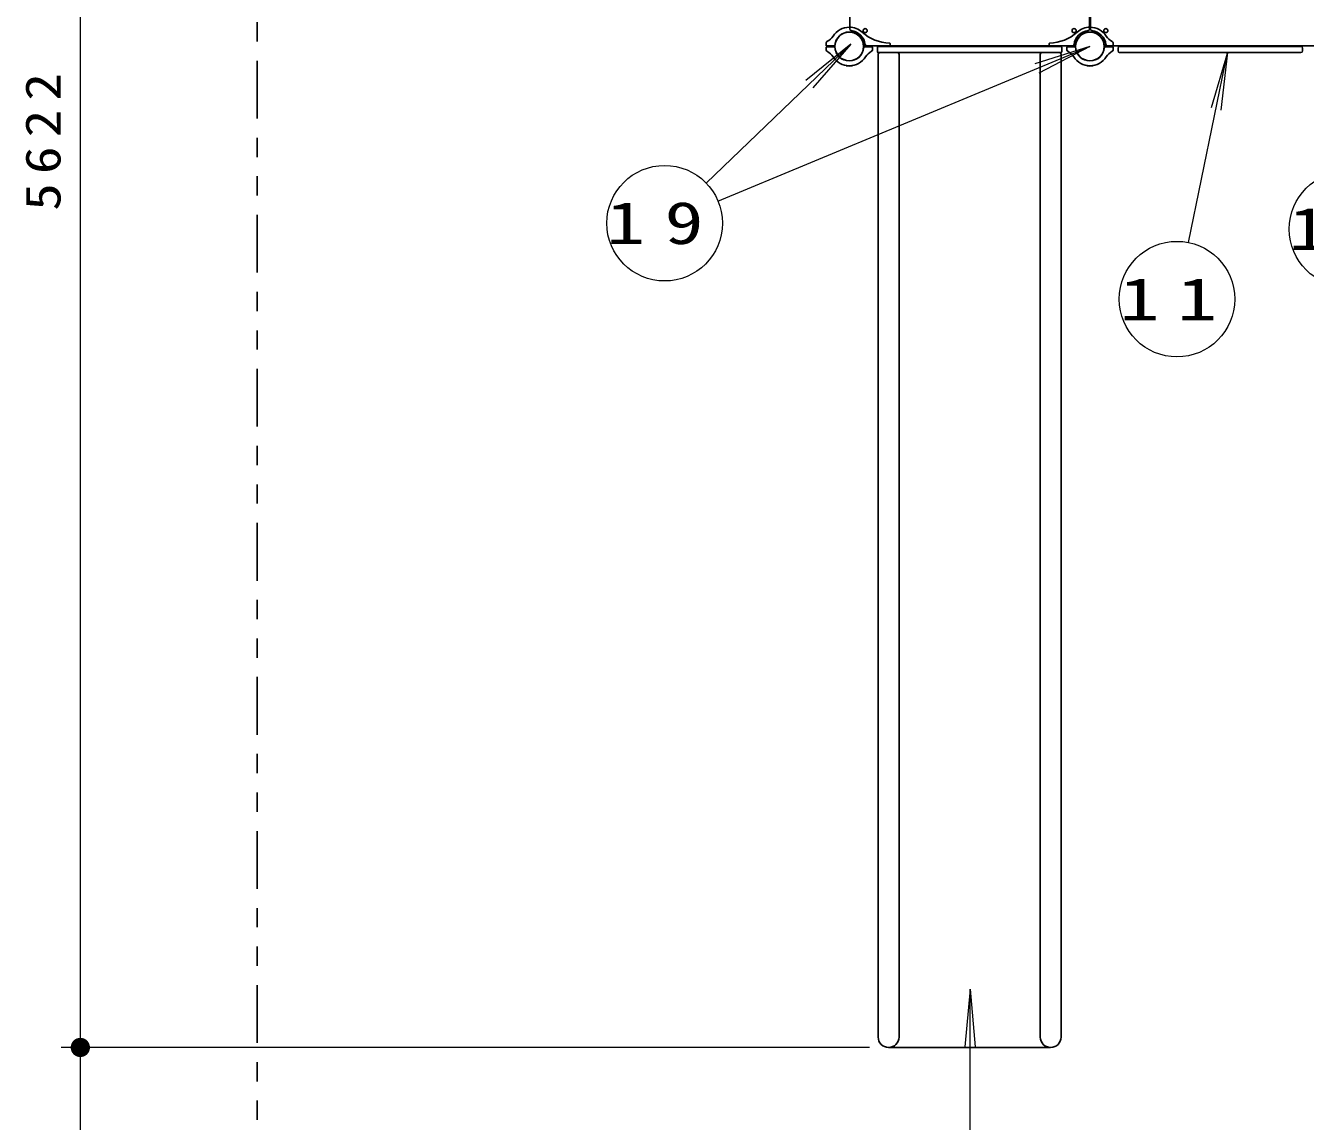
# Model space of a CAD drawing. Units: millimetres on the paper, scale 1:60. Extents: x -385 to 0, y -594 to 267.
# Drawn here: x -341.4 to -274.9, y 97.4 to 154.3 of the extents above; entities that cross this region are included whole.
import ezdxf

# ---------------------------------------------------------------- set-up
doc = ezdxf.new("R2010")
doc.units = ezdxf.units.MM
doc.linetypes.add('USER3', pattern=[8, 3, -1, 1, -1, 1, -1])
doc.layers.add('LY_1', color=7, linetype='Continuous', lineweight=25)
doc.styles.add('ＭＳ ゴシック', font='')
doc.styles.get('ＭＳ ゴシック').set_extended_font_data('MS Gothic')

# ---------------------------------------------------------------- blocks, each defined once
blk = doc.blocks.new('filled_dot')
at = {"color": 0, "linetype": 'Continuous', "lineweight": -2, "const_width": 1.25}
blk.add_lwpolyline([(-0.625, 0, 1), (0.625, 0, 1)], format="xyb", close=True, dxfattribs=at)

msp = doc.modelspace()

# ---------------------------------------------------------------- linework, layer by layer
at = {"layer": 'LY_1', "lineweight": 13}
for p, q in [((-338.541, 101.257), (-338.541, 194.953)), ((-306.037, 146.142), (-298.534, 153.358)), ((-305.429, 145.213), (-286.108, 153.24)), ((-298.534, 153.358), (-300.869, 151.475)), ((-298.534, 153.358), (-300.507, 151.098)), ((-286.108, 153.24), (-288.968, 152.335)), ((-286.108, 153.24), (-288.767, 151.852)), ((-280.985, 143.058), (-278.964, 152.92)), ((-278.964, 152.92), (-279.82, 150.045)), ((-278.964, 152.92), (-279.308, 149.94)), ((-292.338, 104.28), (-292.599, 101.292)), ((-292.338, 104.28), (-292.076, 101.292)), ((-292.338, 93.087), (-292.338, 104.28)), ((-297.566, 101.257), (-339.541, 101.257)), ((-297.566, 101.257), (-339.541, 101.257)), ((-338.541, 67.923), (-338.541, 101.257))]:
    msp.add_line(p, q, dxfattribs=at)
at = {"layer": 'LY_1'}
for p, q in [((-298.583, 159.49), (-298.583, 154.15)), ((-286.133, 159.49), (-286.133, 154.15)), ((-286.083, 159.49), (-286.083, 154.15)), ((-299.815, 153.299), (-299.81, 153.421)), ((-299.815, 153.18), (-299.81, 153.049)), ((-299.389, 153.265), (-299.781, 153.265)), ((-299.389, 153.215), (-299.781, 153.215)), ((-297.826, 153.265), (-292.358, 153.265)), ((-297.826, 153.215), (-297.434, 153.215)), ((-297.4, 153.18), (-297.405, 153.059)), ((-297.149, 152.973), (-297.149, 153.19)), ((-297.099, 153.24), (-287.616, 153.24)), ((-297.099, 152.923), (-287.616, 152.923)), ((-296.483, 153.3), (-296.488, 153.387)), ((-286.889, 153.265), (-292.358, 153.265)), ((-288.232, 153.3), (-288.227, 153.387)), ((-287.566, 152.973), (-287.566, 153.19)), ((-287.315, 153.18), (-287.31, 153.059)), ((-286.889, 153.215), (-287.281, 153.215)), ((-285.326, 153.265), (-279.858, 153.265)), ((-285.326, 153.215), (-284.934, 153.215)), ((-284.9, 153.299), (-284.905, 153.421)), ((-284.9, 153.18), (-284.905, 153.049)), ((-284.649, 153.007), (-284.649, 153.157)), ((-284.566, 153.24), (-275.149, 153.24)), ((-284.566, 152.923), (-275.149, 152.923)), ((-274.389, 153.265), (-279.858, 153.265)), ((-275.066, 153.007), (-275.066, 153.157)), ((-298.774, 152.254), (-298.774, 152.251)), ((-298.441, 152.254), (-298.441, 152.251)), ((-297.108, 101.798), (-297.108, 152.84)), ((-296.024, 101.798), (-296.024, 152.84)), ((-288.691, 101.798), (-288.691, 152.84)), ((-287.608, 101.798), (-287.608, 152.84)), ((-286.274, 152.254), (-286.274, 152.251)), ((-285.941, 152.254), (-285.941, 152.251)), ((-296.566, 101.257), (-288.149, 101.257))]:
    msp.add_line(p, q, dxfattribs=at)
at = {"layer": 'LY_1', "linetype": 'USER3'}
msp.add_lwpolyline([(-144.933, 204.25), (-144.933, 171.91), (-152.865, 163.978), (-152.865, 128.006), (-172.718, 108.153), (-213.021, 108.153), (-213.021, 94.787), (-239.885, 67.923), (-311.776, 67.923), (-329.35, 85.497), (-329.35, 198.535), (-311.776, 216.108), (-220.872, 216.108), (-212.028, 224.953), (-165.635, 224.953)], close=True, dxfattribs=at)
at = {"layer": 'LY_1'}
for centre, radius in [((-298.608, 153.24), 0.743), ((-297.783, 154.065), 0.108), ((-286.932, 154.065), 0.108), ((-286.108, 153.24), 0.743), ((-285.283, 154.065), 0.108)]:
    msp.add_circle(centre, radius, dxfattribs=at)
at = {"layer": 'LY_1', "lineweight": 13}
for centre in [(-308.199, 144.062), (-272.756, 143.756), (-281.588, 140.119)]:
    msp.add_circle(centre, 3, dxfattribs=at)
at = {"layer": 'LY_1'}
for centre, radius, start, end in [((-298.608, 153.24), 1, 90, 147.27281), ((-298.608, 153.24), 1, 47.78276, 90), ((-286.108, 153.24), 1, 90, 132.21724), ((-286.108, 153.24), 1, 32.7272, 90), ((-300.15, 154.231), 0.833, 297.45884, 327.27281), ((-298.608, 153.24), 0.75, 90, 175.72934), ((-298.608, 153.24), 0.75, 4.27066, 90), ((-298.499, 154.15), 0.0833, 180, 263.21282), ((-298.608, 153.24), 0.833, 6.78718, 83.21282), ((-296.48, 155.585), 2.167, 227.78276, 268.91585), ((-288.235, 155.585), 2.167, 271.08415, 312.21724), ((-286.108, 153.24), 0.833, 96.78718, 173.21282), ((-286.108, 153.24), 0.75, 90, 175.72934), ((-286.216, 154.15), 0.0833, 276.78718, 0), ((-286.108, 153.24), 0.75, 4.27066, 90), ((-285.999, 154.15), 0.0833, 180, 263.21282), ((-286.108, 153.24), 0.833, 6.78718, 83.21282), ((-284.565, 154.231), 0.833, 212.72719, 242.54116), ((-299.781, 153.298), 0.0333, 178, 270), ((-299.781, 153.182), 0.0333, 90, 182), ((-299.727, 153.418), 0.0833, 117.45884, 178), ((-299.727, 153.062), 0.0833, 182, 242.54116), ((-300.15, 152.249), 0.833, 32.7272, 62.54116), ((-299.389, 153.298), 0.0333, 270, 355.72934), ((-299.389, 153.182), 0.0333, 4.27066, 90), ((-298.608, 153.24), 0.75, 184.27066, 270), ((-298.608, 153.24), 0.75, 270, 355.72934), ((-297.826, 153.298), 0.0333, 184.27066, 270), ((-297.826, 153.182), 0.0333, 90, 175.72934), ((-297.697, 153.348), 0.0833, 186.78718, 270), ((-297.065, 152.249), 0.833, 117.45884, 147.27281), ((-297.488, 153.062), 0.0833, 297.45884, 358), ((-297.434, 153.182), 0.0333, 358, 90), ((-297.099, 153.19), 0.05, 90, 180), ((-297.099, 152.973), 0.05, 180, 270), ((-297.024, 152.84), 0.0833, 90, 180), ((-296.521, 153.385), 0.0333, 3, 88.91585), ((-296.517, 153.298), 0.0333, 270, 3), ((-296.108, 152.84), 0.0833, 0, 90), ((-288.608, 152.84), 0.0833, 90, 180), ((-288.198, 153.298), 0.0333, 177, 270), ((-288.194, 153.385), 0.0333, 91.08415, 177), ((-287.691, 152.84), 0.0833, 0, 90), ((-287.616, 153.19), 0.05, 0, 90), ((-287.616, 152.973), 0.05, 270, 0), ((-287.281, 153.182), 0.0333, 90, 182), ((-287.227, 153.062), 0.0833, 182, 242.54116), ((-287.65, 152.249), 0.833, 32.7272, 62.54116), ((-287.018, 153.348), 0.0833, 270, 353.21282), ((-286.889, 153.298), 0.0333, 270, 355.72934), ((-286.889, 153.182), 0.0333, 4.27066, 90), ((-286.108, 153.24), 0.75, 184.27066, 270), ((-286.108, 153.24), 0.75, 270, 355.72934), ((-285.326, 153.298), 0.0333, 184.27066, 270), ((-285.326, 153.182), 0.0333, 90, 175.72934), ((-285.197, 153.348), 0.0833, 186.78718, 270), ((-284.565, 152.249), 0.833, 117.45884, 147.27281), ((-284.988, 153.418), 0.0833, 2, 62.54116), ((-284.988, 153.062), 0.0833, 297.45884, 358), ((-284.934, 153.298), 0.0333, 270, 2), ((-284.934, 153.182), 0.0333, 358, 90), ((-284.566, 153.157), 0.0833, 90, 180), ((-284.566, 153.007), 0.0833, 180, 270), ((-275.149, 153.157), 0.0833, 0, 90), ((-275.149, 153.007), 0.0833, 270, 0), ((-298.608, 153.24), 1, 212.72719, 270), ((-298.758, 152.251), 0.0167, 180, 261.37307), ((-298.608, 153.24), 1.017, 261.37307, 270), ((-298.608, 153.24), 1, 270, 327.27281), ((-298.608, 153.24), 1.017, 270, 278.62693), ((-298.458, 152.251), 0.0167, 278.62693, 0), ((-286.108, 153.24), 1, 212.72719, 270), ((-286.258, 152.251), 0.0167, 180, 261.37307), ((-286.108, 153.24), 1.017, 261.37307, 270), ((-286.108, 153.24), 1, 270, 327.27281), ((-286.108, 153.24), 1.017, 270, 278.62693), ((-285.958, 152.251), 0.0167, 278.62693, 0), ((-296.566, 101.798), 0.542, 180, 270), ((-296.566, 101.798), 0.542, 270, 0), ((-288.149, 101.798), 0.542, 180, 270), ((-288.149, 101.798), 0.542, 270, 0)]:
    msp.add_arc(centre, radius, start, end, dxfattribs=at)

# ---------------------------------------------------------------- block references
at = {"layer": 'LY_1', "lineweight": 13, "xscale": 0.4, "yscale": 0.4}
for rotation in [270, 90]:
    msp.add_blockref('filled_dot', (-338.541, 101.257), dxfattribs=dict(at, rotation=rotation))

# ---------------------------------------------------------------- texts
at = {"layer": 'LY_1', "insert": (-339.541, 148.521), "char_height": 1.833, "attachment_point": 8, "rotation": 90, "style": 'ＭＳ ゴシック'}
msp.add_mtext('\\T1.33;\\W1.15;5622', dxfattribs=at)
at = {"layer": 'LY_1', "char_height": 2.199, "attachment_point": 5, "style": 'ＭＳ ゴシック'}
for s, insert in [('\\T1.5;\\W1.35;19', (-308.199, 144.062)), ('\\T1.5;\\W1.35;10', (-272.756, 143.756)), ('\\T1.43;\\W1.4;11', (-281.588, 140.119))]:
    msp.add_mtext(s, dxfattribs=dict(at, insert=insert))

doc.saveas('drawing.dxf')
